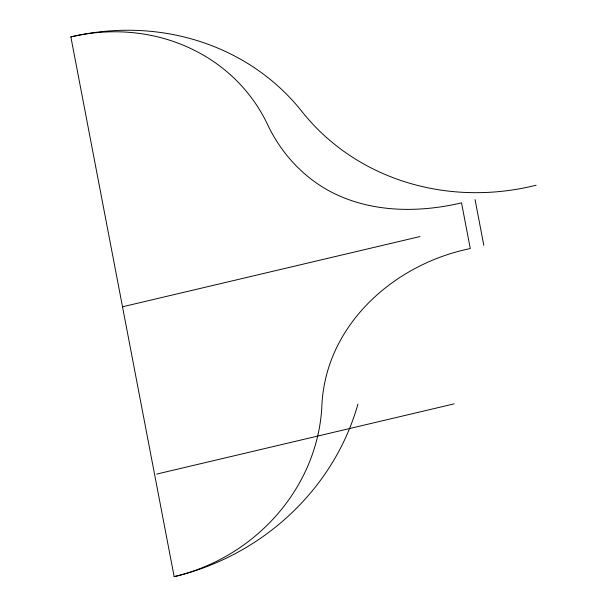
<?xml version="1.0" encoding="UTF-8"?>
<svg xmlns="http://www.w3.org/2000/svg" width="607" height="607" viewBox="0 0 607 607"><rect width="100%" height="100%" fill="white"/><g stroke="black" fill="none" stroke-linecap="round" stroke-linejoin="round"><path stroke-width="0.91" d="M536.14 185.241L533.166 185.939A237.603 219.673 -28.6 0 1 301.884 111.46A237.603 219.673 -28.6 0 0 70.86 36.921L174.156 576.65A237.603 219.673 -28.6 0 0 357.91 404.179M122.508 306.785L419.938 236.563M156.72 474.075L454.15 403.852M475.069 199.657L483.817 245.365M70.86 36.921A183.011 169.201 -28.6 0 1 267.543 124.458C281.952 155.233 306.823 181.19 337.917 195.249C376.552 212.723 420.863 212.412 461.532 202.859L470.281 248.567C393.382 264.182 324.373 325.883 321.778 407.821A183.011 169.201 -28.6 0 1 174.156 576.65"/></g></svg>
